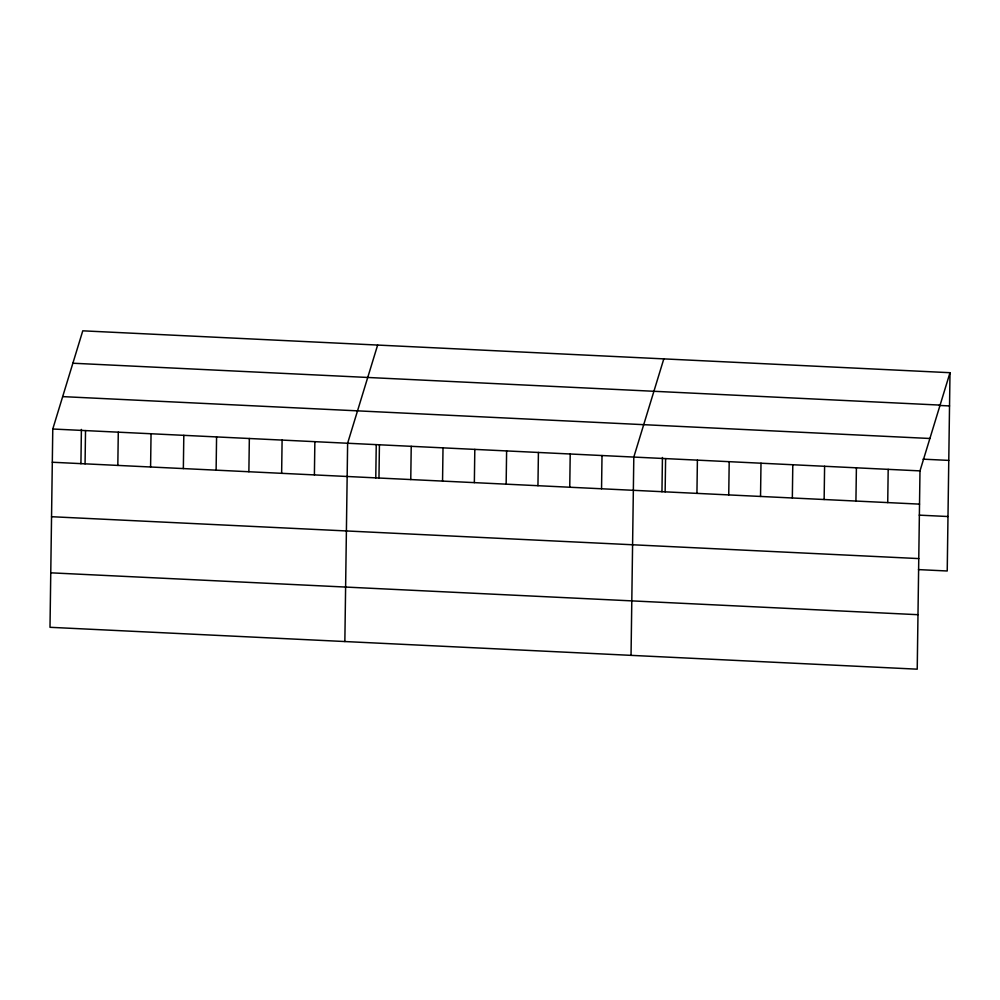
<?xml version="1.0" encoding="UTF-8"?>
<svg xmlns="http://www.w3.org/2000/svg" width="1000" height="1000" viewBox="0 0 1000 1000"><rect width="100%" height="100%" fill="white"/><g stroke="black" fill="none" stroke-linecap="round" stroke-linejoin="round"><path stroke-width="1.5" d="M52.775 429.012L50 627.3L917.225 669.175L919.987 470.887L950 372.7L82.775 330.825L52.775 429.012L919.987 470.887M80.925 463.738L81.4 429.438M85.062 463.825L85.525 430.588M117.825 465.412L118.287 432.175M150.588 466.987L151.05 433.75M183.35 468.575L183.812 435.337M216.112 470.15L216.575 436.925M248.875 471.737L249.338 438.5M281.637 473.325L282.1 440.087M314.4 474.9L314.862 441.662M344.85 641.538L347.625 443.25L377.638 345.062M375.775 477.975L376.238 445.238M378.963 478.025L379.425 444.787M410.763 479.55L411.225 446.325M442.55 481.087L443.013 447.85M474.35 482.625L474.812 449.387M506.15 484.162L506.613 450.925M537.95 485.7L538.413 452.463M569.75 487.238L570.212 454M601.55 488.762L602.013 455.538M631.038 655.35L633.812 457.062L663.812 358.888M661.963 491.788L662.438 457.5M665.138 491.838L665.6 458.6M696.938 493.375L697.4 460.138M728.737 494.913L729.2 461.675M760.537 496.45L761 463.212M792.337 497.975L792.8 464.75M824.137 499.513L824.6 466.275M855.925 501.05L856.4 467.812M887.725 502.587L888.188 469.35M950 372.7L947.225 570.988L918.462 569.6M72.875 363.225L940.1 405.1M938.938 405.425L949.538 405.938M62.675 396.613L929.9 438.488M923.037 459.162L948.775 460.4M52.3 462.25L919.525 504.125M919.225 515.138L947.987 516.525M51.55 516.712L918.763 558.587M50.763 572.825L917.987 614.7"/></g></svg>
